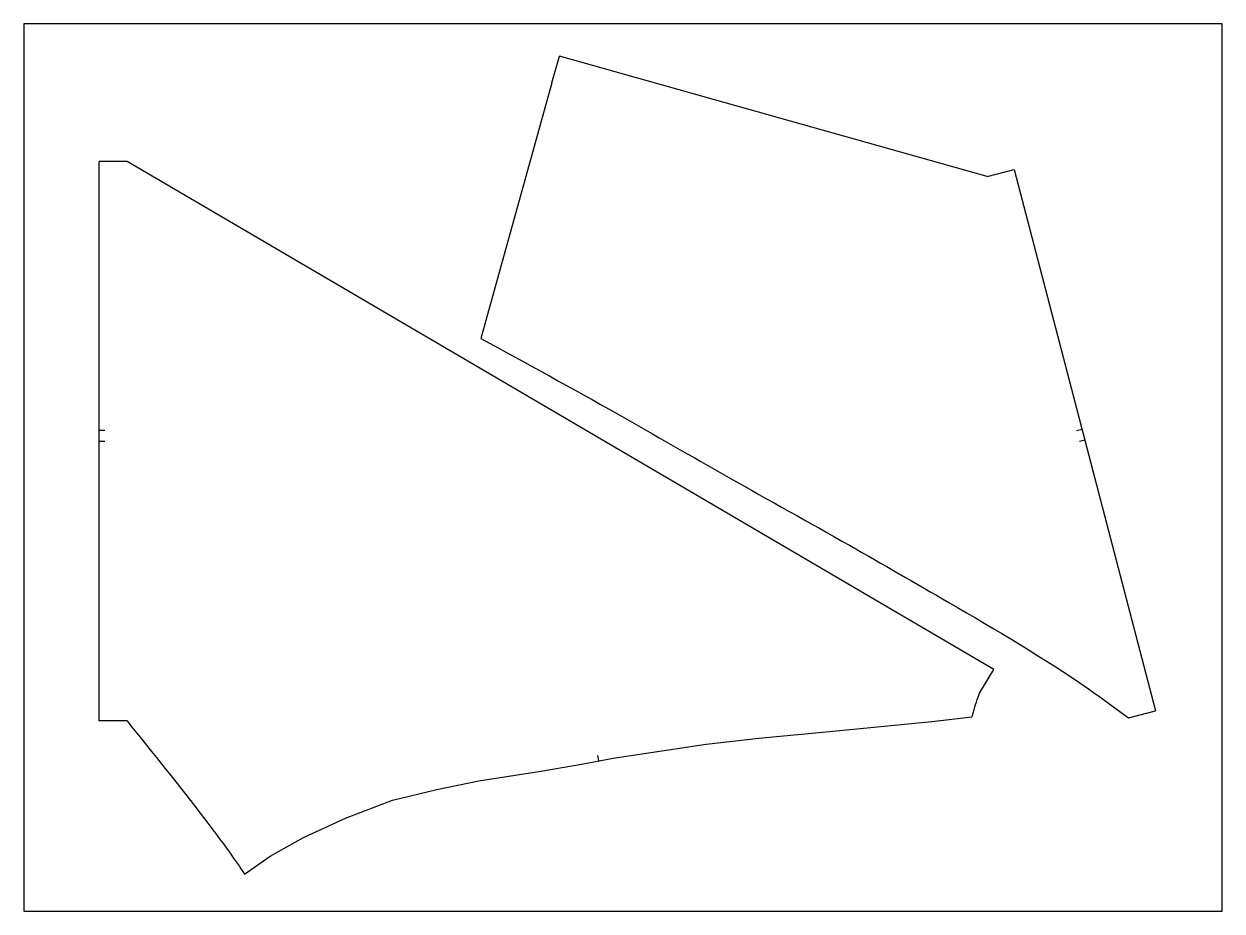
# Model space of a CAD drawing. Extents: x 8636 to 9322, y 1194 to 1702.
import ezdxf

# ---------------------------------------------------------------- set-up
doc = ezdxf.new("R2010")
doc.units = 0
doc.header["$LTSCALE"] = 6.96367
doc.header["$MEASUREMENT"] = 0
for name, color, linetype in [('0_MATERIAL_1', 55, 'Continuous'), ('6_CUT_1', 5, 'Continuous'), ('7_NOTCHES_1', 3, 'Continuous')]:
    doc.layers.add(name, color=color, linetype=linetype)

msp = doc.modelspace()

# ---------------------------------------------------------------- linework, layer by layer
at = {"layer": '0_MATERIAL_1', "color": 55, "linetype": 'Continuous', "lineweight": 25}
for p, q in [((9321.8, 1701.8), (8636, 1701.8)), ((8636, 1701.8), (8636, 1193.8)), ((9321.8, 1193.8), (9321.8, 1701.8)), ((8636, 1193.8), (9321.8, 1193.8))]:
    msp.add_line(p, q, dxfattribs=at)
at = {"layer": '6_CUT_1', "color": 5, "linetype": 'Continuous', "lineweight": 25}
for p, q in [((8938.15, 1668.15), (8942.46, 1683.43)), ((9187.44, 1614.36), (8942.46, 1683.43)), ((8938.15, 1668.15), (8897.61, 1521.7)), ((8679.12, 1302.65), (8679.12, 1622.96)), ((8694.99, 1622.96), (8679.12, 1622.96)), ((9191.09, 1332.21), (8694.99, 1622.96)), ((9187.44, 1614.36), (9202.81, 1618.37)), ((9202.81, 1618.37), (9283.7, 1308.44)), ((9183.06, 1318.51), (9191.09, 1332.21)), ((9155.75, 1302.43), (9178.78, 1305.06)), ((9268.34, 1304.43), (9283.7, 1308.44)), ((8694.99, 1302.65), (8679.12, 1302.65)), ((9056.6, 1292.77), (9097.11, 1296.68)), ((9097.11, 1296.68), (9155.75, 1302.43)), ((8973.34, 1281.27), (9026.51, 1289.41)), ((9026.51, 1289.41), (9056.6, 1292.77)), ((8931.92, 1273.81), (8956.3, 1278.13)), ((8956.3, 1278.13), (8973.34, 1281.27)), ((8896.47, 1268.38), (8931.92, 1273.81)), ((8846.91, 1257.39), (8872.27, 1263.32)), ((8872.27, 1263.32), (8896.47, 1268.38)), ((8820.09, 1247.01), (8846.91, 1257.39)), ((8795.98, 1235.91), (8820.09, 1247.01)), ((8776.85, 1225.23), (8795.98, 1235.91)), ((8762.33, 1214.88), (8776.85, 1225.23))]:
    msp.add_line(p, q, dxfattribs=at)
for points, knots in [([(8897.61, 1521.7), (8923.74, 1507.41), (8971.32, 1481.38), (9041.04, 1440.86), (9104.73, 1405.73), (9173.54, 1365.77), (9227.8, 1334.19), (9260.71, 1310.05), (9268.34, 1304.43)], [0, 0, 0, 0, 0.207838, 0.378391, 0.562703, 0.715325, 0.933853, 1, 1, 1, 1]), ([(9178.78, 1305.06), (9179.78, 1308.83), (9180.98, 1313.41), (9182.74, 1317.76), (9183.06, 1318.51)], [0, 0, 0, 0, 0.825539, 1, 1, 1, 1]), ([(8694.99, 1302.65), (8710.01, 1284.09), (8729.87, 1259.27), (8752.11, 1229.83), (8759.46, 1219.08), (8762.33, 1214.88)], [0, 0, 0, 0, 0.647143, 0.861872, 1, 1, 1, 1])]:
    msp.add_open_spline(points, degree=3, knots=knots, dxfattribs=at)
at = {"layer": '7_NOTCHES_1', "color": 3, "linetype": 'Continuous', "lineweight": 25}
for p, q in [((8679.12, 1469.16), (8682.29, 1469.16)), ((9241.65, 1469.55), (9238.58, 1468.74)), ((8679.12, 1462.81), (8682.29, 1462.81)), ((9243.25, 1463.4), (9240.18, 1462.6)), ((8965.03, 1279.76), (8964.46, 1282.88))]:
    msp.add_line(p, q, dxfattribs=at)

doc.saveas('drawing.dxf')
